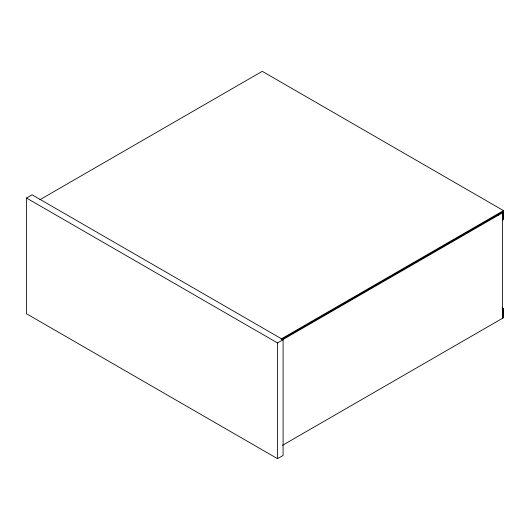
<?xml version="1.0" encoding="UTF-8"?>
<svg xmlns="http://www.w3.org/2000/svg" width="530" height="530" viewBox="0 0 530 530"><rect width="100%" height="100%" fill="white"/><g stroke="black" fill="none" stroke-linecap="round" stroke-linejoin="round"><path stroke-width="0.79" d="M26.5 198.021L32.085 194.795L283.093 339.71L283.093 455.442L277.508 458.669L26.5 313.747L26.5 198.021L277.508 342.936L283.093 339.71M39.823 199.75L262.251 71.331L503.5 210.615L503.5 219.619L502.804 220.023L502.804 211.828L281.794 339.425M281.079 339.034L503.5 210.615M282.497 339.829L502.427 212.855L502.427 318.338M282.497 445.313L503.5 317.722L503.5 308.718L502.804 309.123L502.804 317.318M502.069 307.89L503.5 308.718M498.366 214.385L498.366 215.193M277.508 342.936L277.508 458.669"/></g></svg>
